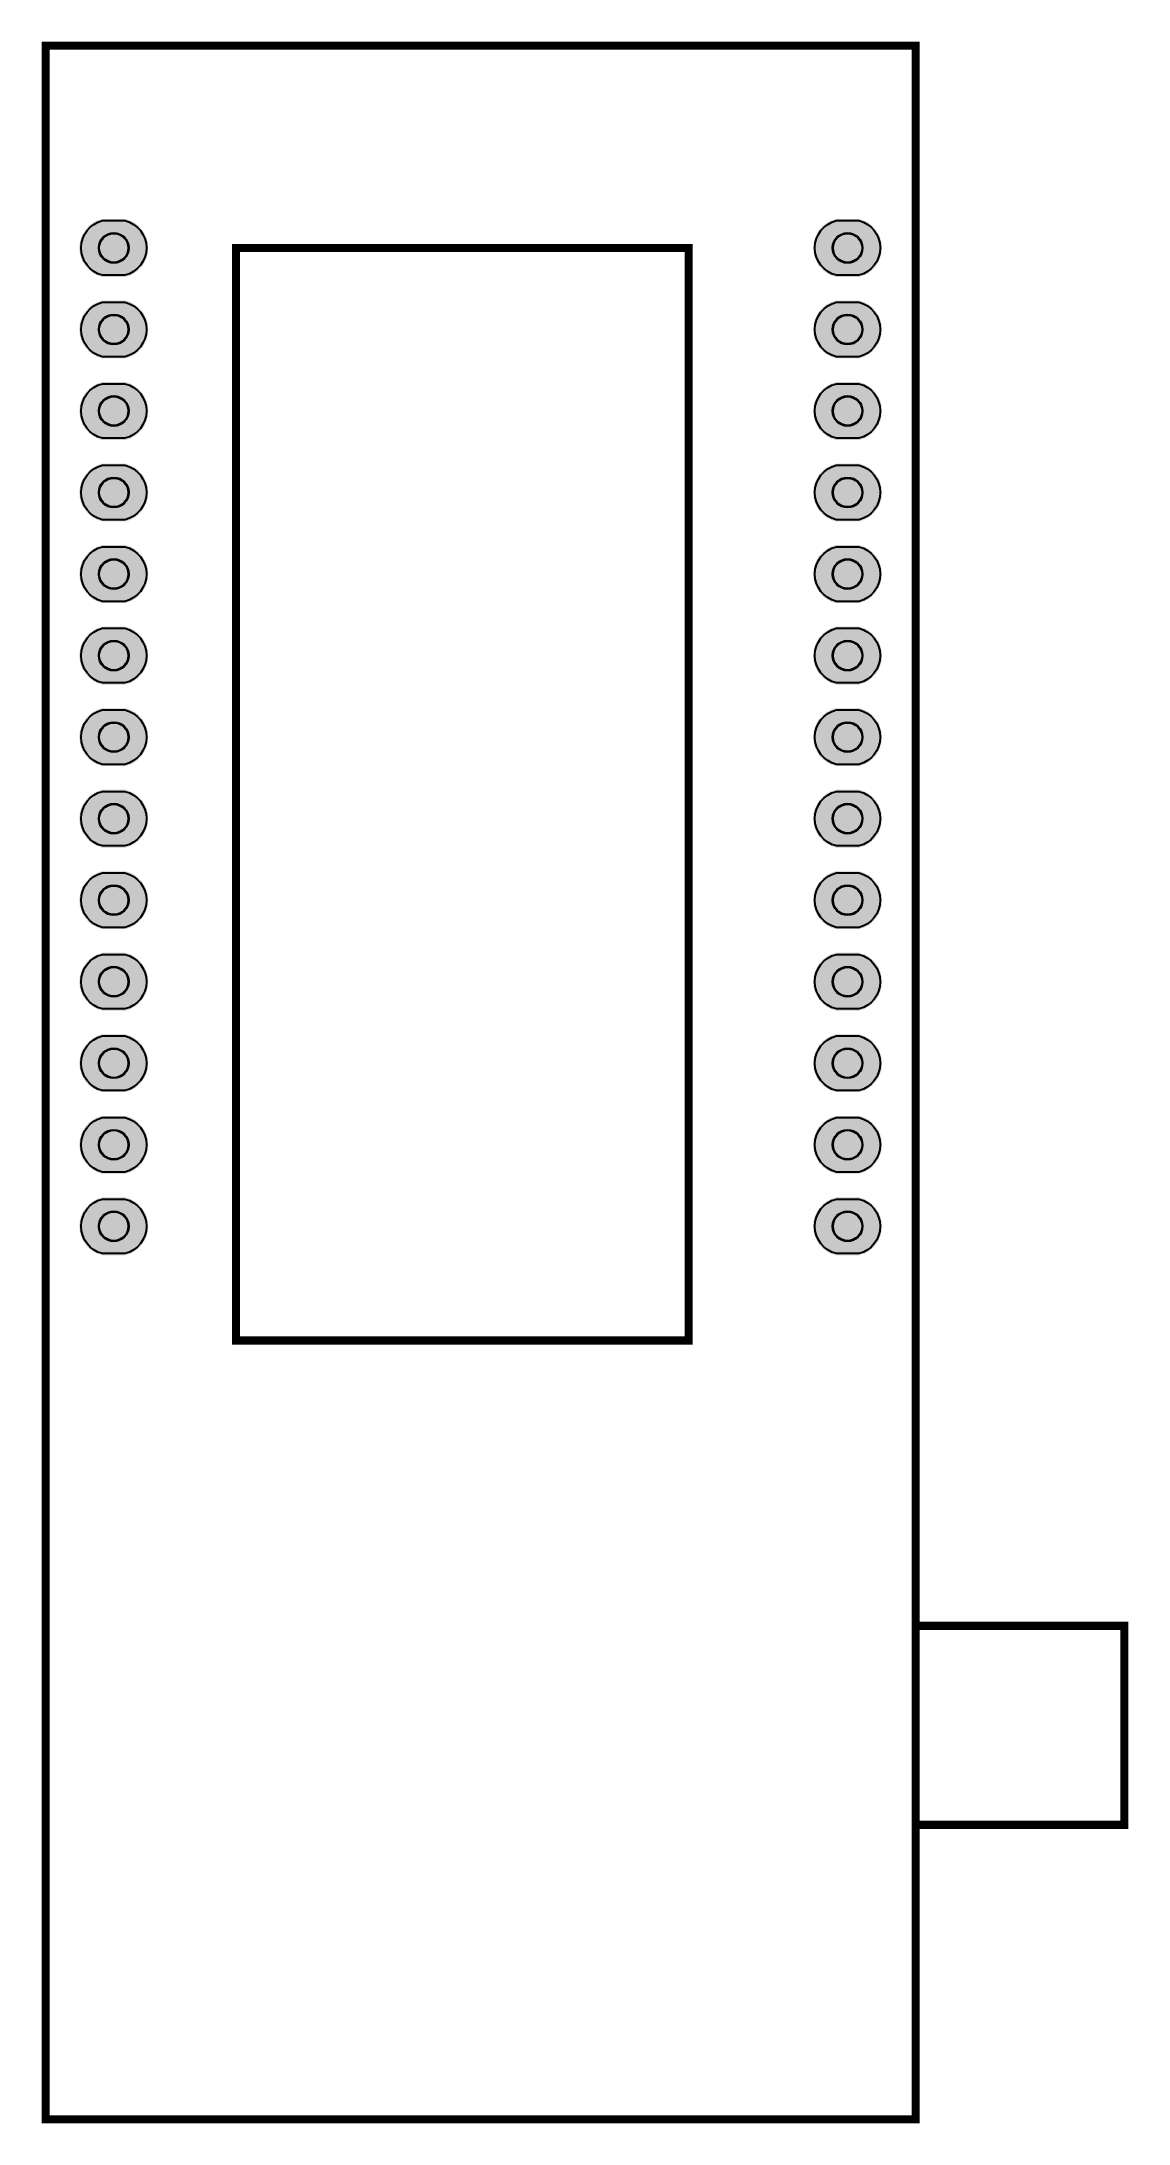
# Model space of a CAD drawing. Header units: millimetres. Extents: x -2.2 to 31.6, y -43.2 to 21.7.
import ezdxf

# ---------------------------------------------------------------- set-up
doc = ezdxf.new("R2010")
doc.units = ezdxf.units.MM
for name, color, linetype, true_color in [('BottomSolderMaskLayer', 7, 'Continuous', 0xaa00ff), ('Multi-Layer', 7, 'Continuous', 0xc0c0c0), ('TopSilkLayer', 7, 'Continuous', 0xffcc00), ('TopSolderMaskLayer', 7, 'Continuous', 0x800080)]:
    doc.layers.add(name, color=color, linetype=linetype, true_color=true_color)

msp = doc.modelspace()

# ---------------------------------------------------------------- hatches: boundary and pattern name
at = {"layer": 'BottomSolderMaskLayer'}
for points in [[(-0.365, 14.339, -0.785398), (-0.365, 16.141), (0.365, 16.141, -0.785398), (0.365, 14.339)], [(22.495, 14.339, -0.785398), (22.495, 16.141), (23.225, 16.141, -0.785398), (23.225, 14.339)], [(-0.365, 11.799, -0.785398), (-0.365, 13.601), (0.365, 13.601, -0.785398), (0.365, 11.799)], [(22.495, 11.799, -0.785398), (22.495, 13.601), (23.225, 13.601, -0.785398), (23.225, 11.799)], [(-0.365, 9.259, -0.785398), (-0.365, 11.061), (0.365, 11.061, -0.785398), (0.365, 9.259)], [(22.495, 9.259, -0.785398), (22.495, 11.061), (23.225, 11.061, -0.785398), (23.225, 9.259)], [(-0.365, 6.719, -0.785398), (-0.365, 8.521), (0.365, 8.521, -0.785398), (0.365, 6.719)], [(22.495, 6.719, -0.785398), (22.495, 8.521), (23.225, 8.521, -0.785398), (23.225, 6.719)], [(-0.365, 4.179, -0.785398), (-0.365, 5.981), (0.365, 5.981, -0.785398), (0.365, 4.179)], [(22.495, 4.179, -0.785398), (22.495, 5.981), (23.225, 5.981, -0.785398), (23.225, 4.179)], [(-0.365, 1.639, -0.785398), (-0.365, 3.441), (0.365, 3.441, -0.785398), (0.365, 1.639)], [(22.495, 1.639, -0.785398), (22.495, 3.441), (23.225, 3.441, -0.785398), (23.225, 1.639)], [(-0.365, -0.901, -0.785398), (-0.365, 0.901), (0.365, 0.901, -0.785398), (0.365, -0.901)], [(22.495, -0.901, -0.785398), (22.495, 0.901), (23.225, 0.901, -0.785398), (23.225, -0.901)], [(-0.365, -3.441, -0.785398), (-0.365, -1.639), (0.365, -1.639, -0.785398), (0.365, -3.441)], [(22.495, -3.441, -0.785398), (22.495, -1.639), (23.225, -1.639, -0.785398), (23.225, -3.441)], [(-0.365, -5.981, -0.785398), (-0.365, -4.179), (0.365, -4.179, -0.785398), (0.365, -5.981)], [(22.495, -5.981, -0.785398), (22.495, -4.179), (23.225, -4.179, -0.785398), (23.225, -5.981)], [(-0.365, -8.521, -0.785398), (-0.365, -6.719), (0.365, -6.719, -0.785398), (0.365, -8.521)], [(22.495, -8.521, -0.785398), (22.495, -6.719), (23.225, -6.719, -0.785398), (23.225, -8.521)], [(-0.365, -11.061, -0.785398), (-0.365, -9.259), (0.365, -9.259, -0.785398), (0.365, -11.061)], [(22.495, -11.061, -0.785398), (22.495, -9.259), (23.225, -9.259, -0.785398), (23.225, -11.061)], [(-0.365, -13.601, -0.785398), (-0.365, -11.799), (0.365, -11.799, -0.785398), (0.365, -13.601)], [(22.495, -13.601, -0.785398), (22.495, -11.799), (23.225, -11.799, -0.785398), (23.225, -13.601)], [(-0.365, -16.141, -0.785398), (-0.365, -14.339), (0.365, -14.339, -0.785398), (0.365, -16.141)], [(22.495, -16.141, -0.785398), (22.495, -14.339), (23.225, -14.339, -0.785398), (23.225, -16.141)]]:
    msp.add_hatch(color=256, dxfattribs=at).paths.add_polyline_path(points)
at = {"layer": 'TopSolderMaskLayer'}
for points in [[(-0.365, 14.339, -0.785398), (-0.365, 16.141), (0.365, 16.141, -0.785398), (0.365, 14.339)], [(22.495, 14.339, -0.785398), (22.495, 16.141), (23.225, 16.141, -0.785398), (23.225, 14.339)], [(-0.365, 11.799, -0.785398), (-0.365, 13.601), (0.365, 13.601, -0.785398), (0.365, 11.799)], [(22.495, 11.799, -0.785398), (22.495, 13.601), (23.225, 13.601, -0.785398), (23.225, 11.799)], [(-0.365, 9.259, -0.785398), (-0.365, 11.061), (0.365, 11.061, -0.785398), (0.365, 9.259)], [(22.495, 9.259, -0.785398), (22.495, 11.061), (23.225, 11.061, -0.785398), (23.225, 9.259)], [(-0.365, 6.719, -0.785398), (-0.365, 8.521), (0.365, 8.521, -0.785398), (0.365, 6.719)], [(22.495, 6.719, -0.785398), (22.495, 8.521), (23.225, 8.521, -0.785398), (23.225, 6.719)], [(-0.365, 4.179, -0.785398), (-0.365, 5.981), (0.365, 5.981, -0.785398), (0.365, 4.179)], [(22.495, 4.179, -0.785398), (22.495, 5.981), (23.225, 5.981, -0.785398), (23.225, 4.179)], [(-0.365, 1.639, -0.785398), (-0.365, 3.441), (0.365, 3.441, -0.785398), (0.365, 1.639)], [(22.495, 1.639, -0.785398), (22.495, 3.441), (23.225, 3.441, -0.785398), (23.225, 1.639)], [(-0.365, -0.901, -0.785398), (-0.365, 0.901), (0.365, 0.901, -0.785398), (0.365, -0.901)], [(22.495, -0.901, -0.785398), (22.495, 0.901), (23.225, 0.901, -0.785398), (23.225, -0.901)], [(-0.365, -3.441, -0.785398), (-0.365, -1.639), (0.365, -1.639, -0.785398), (0.365, -3.441)], [(22.495, -3.441, -0.785398), (22.495, -1.639), (23.225, -1.639, -0.785398), (23.225, -3.441)], [(-0.365, -5.981, -0.785398), (-0.365, -4.179), (0.365, -4.179, -0.785398), (0.365, -5.981)], [(22.495, -5.981, -0.785398), (22.495, -4.179), (23.225, -4.179, -0.785398), (23.225, -5.981)], [(-0.365, -8.521, -0.785398), (-0.365, -6.719), (0.365, -6.719, -0.785398), (0.365, -8.521)], [(22.495, -8.521, -0.785398), (22.495, -6.719), (23.225, -6.719, -0.785398), (23.225, -8.521)], [(-0.365, -11.061, -0.785398), (-0.365, -9.259), (0.365, -9.259, -0.785398), (0.365, -11.061)], [(22.495, -11.061, -0.785398), (22.495, -9.259), (23.225, -9.259, -0.785398), (23.225, -11.061)], [(-0.365, -13.601, -0.785398), (-0.365, -11.799), (0.365, -11.799, -0.785398), (0.365, -13.601)], [(22.495, -13.601, -0.785398), (22.495, -11.799), (23.225, -11.799, -0.785398), (23.225, -13.601)], [(-0.365, -16.141, -0.785398), (-0.365, -14.339), (0.365, -14.339, -0.785398), (0.365, -16.141)], [(22.495, -16.141, -0.785398), (22.495, -14.339), (23.225, -14.339, -0.785398), (23.225, -16.141)]]:
    msp.add_hatch(color=256, dxfattribs=at).paths.add_polyline_path(points)

# ---------------------------------------------------------------- linework, layer by layer
at = {"layer": 'BottomSolderMaskLayer'}
for centre in [(0, 15.24), (22.86, 15.24), (0, 12.7), (22.86, 12.7), (0, 10.16), (22.86, 10.16), (0, 7.62), (22.86, 7.62), (0, 5.08), (22.86, 5.08), (0, 2.54), (22.86, 2.54), (0, 0), (22.86, 0), (0, -2.54), (22.86, -2.54), (0, -5.08), (22.86, -5.08), (0, -7.62), (22.86, -7.62), (0, -10.16), (22.86, -10.16), (0, -12.7), (22.86, -12.7), (0, -15.24), (22.86, -15.24)]:
    msp.add_circle(centre, 0.469, dxfattribs=at)
at = {"layer": 'Multi-Layer'}
for points in [[(-0.35, 14.39, -0.785398), (-0.35, 16.09), (0.35, 16.09, -0.785398), (0.35, 14.39)], [(22.51, 14.39, -0.785398), (22.51, 16.09), (23.21, 16.09, -0.785398), (23.21, 14.39)], [(-0.35, 11.85, -0.785398), (-0.35, 13.55), (0.35, 13.55, -0.785398), (0.35, 11.85)], [(22.51, 11.85, -0.785398), (22.51, 13.55), (23.21, 13.55, -0.785398), (23.21, 11.85)], [(-0.35, 9.31, -0.785398), (-0.35, 11.01), (0.35, 11.01, -0.785398), (0.35, 9.31)], [(22.51, 9.31, -0.785398), (22.51, 11.01), (23.21, 11.01, -0.785398), (23.21, 9.31)], [(-0.35, 6.77, -0.785398), (-0.35, 8.47), (0.35, 8.47, -0.785398), (0.35, 6.77)], [(22.51, 6.77, -0.785398), (22.51, 8.47), (23.21, 8.47, -0.785398), (23.21, 6.77)], [(-0.35, 4.23, -0.785398), (-0.35, 5.93), (0.35, 5.93, -0.785398), (0.35, 4.23)], [(22.51, 4.23, -0.785398), (22.51, 5.93), (23.21, 5.93, -0.785398), (23.21, 4.23)], [(-0.35, 1.69, -0.785398), (-0.35, 3.39), (0.35, 3.39, -0.785398), (0.35, 1.69)], [(22.51, 1.69, -0.785398), (22.51, 3.39), (23.21, 3.39, -0.785398), (23.21, 1.69)], [(-0.35, -0.85, -0.785398), (-0.35, 0.85), (0.35, 0.85, -0.785398), (0.35, -0.85)], [(22.51, -0.85, -0.785398), (22.51, 0.85), (23.21, 0.85, -0.785398), (23.21, -0.85)], [(-0.35, -3.39, -0.785398), (-0.35, -1.69), (0.35, -1.69, -0.785398), (0.35, -3.39)], [(22.51, -3.39, -0.785398), (22.51, -1.69), (23.21, -1.69, -0.785398), (23.21, -3.39)], [(-0.35, -5.93, -0.785398), (-0.35, -4.23), (0.35, -4.23, -0.785398), (0.35, -5.93)], [(22.51, -5.93, -0.785398), (22.51, -4.23), (23.21, -4.23, -0.785398), (23.21, -5.93)], [(-0.35, -8.47, -0.785398), (-0.35, -6.77), (0.35, -6.77, -0.785398), (0.35, -8.47)], [(22.51, -8.47, -0.785398), (22.51, -6.77), (23.21, -6.77, -0.785398), (23.21, -8.47)], [(-0.35, -11.01, -0.785398), (-0.35, -9.31), (0.35, -9.31, -0.785398), (0.35, -11.01)], [(22.51, -11.01, -0.785398), (22.51, -9.31), (23.21, -9.31, -0.785398), (23.21, -11.01)], [(-0.35, -13.55, -0.785398), (-0.35, -11.85), (0.35, -11.85, -0.785398), (0.35, -13.55)], [(22.51, -13.55, -0.785398), (22.51, -11.85), (23.21, -11.85, -0.785398), (23.21, -13.55)], [(-0.35, -16.09, -0.785398), (-0.35, -14.39), (0.35, -14.39, -0.785398), (0.35, -16.09)], [(22.51, -16.09, -0.785398), (22.51, -14.39), (23.21, -14.39, -0.785398), (23.21, -16.09)]]:
    msp.add_lwpolyline(points, format="xyb", close=True, dxfattribs=at)
for centre in [(0, 15.24), (22.86, 15.24), (0, 12.7), (22.86, 12.7), (0, 10.16), (22.86, 10.16), (0, 7.62), (22.86, 7.62), (0, 5.08), (22.86, 5.08), (0, 2.54), (22.86, 2.54), (0, 0), (22.86, 0), (0, -2.54), (22.86, -2.54), (0, -5.08), (22.86, -5.08), (0, -7.62), (22.86, -7.62), (0, -10.16), (22.86, -10.16), (0, -12.7), (22.86, -12.7), (0, -15.24), (22.86, -15.24)]:
    msp.add_circle(centre, 0.45, dxfattribs=at)
at = {"layer": 'TopSilkLayer', "const_width": 0.254}
for points in [[(-2.12, 21.54), (24.98, 21.54), (24.98, -43.06), (-2.12, -43.06), (-2.12, 21.54)], [(3.81, 15.24), (17.907, 15.24), (17.907, -18.796), (3.81, -18.796), (3.81, 15.24)], [(24.98, -27.686), (31.48, -27.686), (31.48, -33.886), (24.98, -33.886), (24.98, -27.686)]]:
    msp.add_lwpolyline(points, close=True, dxfattribs=at)
at = {"layer": 'TopSolderMaskLayer'}
for centre in [(0, 15.24), (22.86, 15.24), (0, 12.7), (22.86, 12.7), (0, 10.16), (22.86, 10.16), (0, 7.62), (22.86, 7.62), (0, 5.08), (22.86, 5.08), (0, 2.54), (22.86, 2.54), (0, 0), (22.86, 0), (0, -2.54), (22.86, -2.54), (0, -5.08), (22.86, -5.08), (0, -7.62), (22.86, -7.62), (0, -10.16), (22.86, -10.16), (0, -12.7), (22.86, -12.7), (0, -15.24), (22.86, -15.24)]:
    msp.add_circle(centre, 0.469, dxfattribs=at)

doc.saveas('drawing.dxf')
